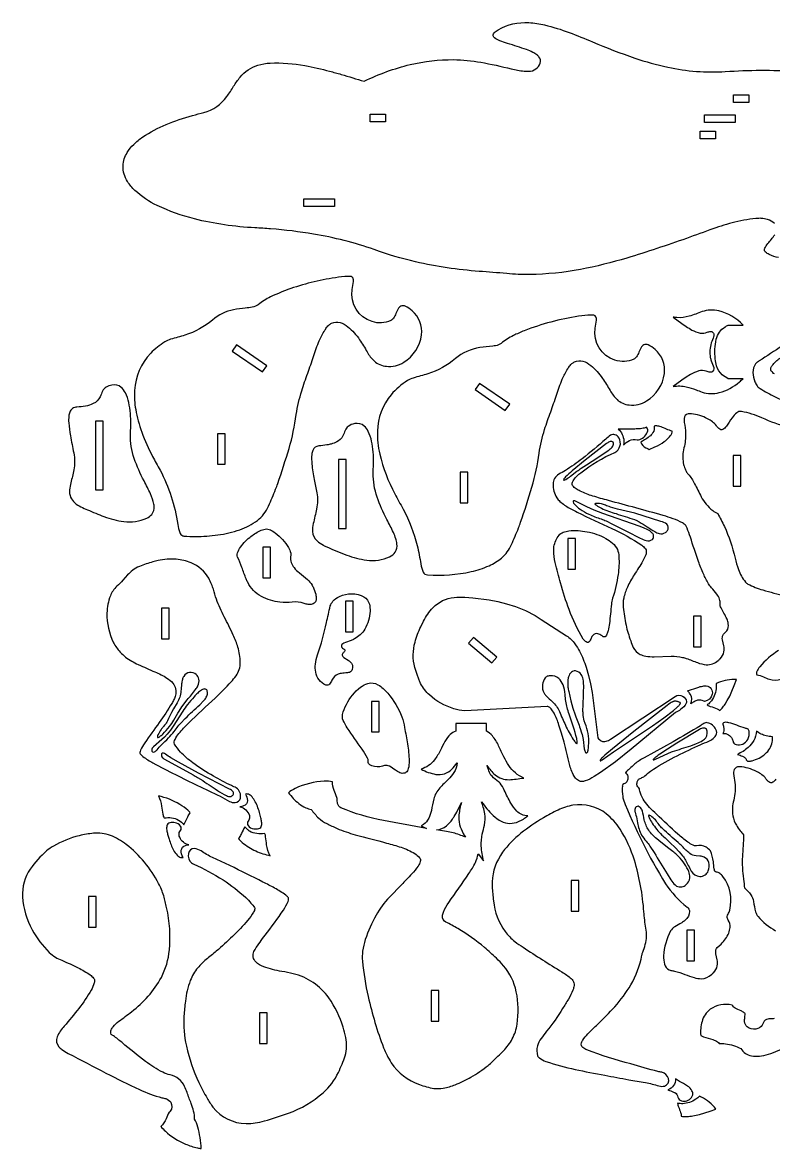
# Model space of a CAD drawing. Extents: x 18.1 to 81.3, y 11.9 to 64.7.
# Drawn here: x 18.06 to 42.56, y 11.93 to 48.66 of the extents above; entities that cross this region are included whole.
import ezdxf

# ---------------------------------------------------------------- set-up
doc = ezdxf.new("R2010")
doc.units = 0
doc.header["$MEASUREMENT"] = 0
doc.layers.get('0').update_dxf_attribs({"linetype": 'CONTINUOUS'})

msp = doc.modelspace()

# ---------------------------------------------------------------- linework, layer by layer
for points in [[(42.596, 42.104, 0.124217), (42.363, 42.231, 0.045844), (42.161, 42.27, 0.03225), (42.083, 42.271, 0.046025), (41.302, 42.146, 0.024282), (40.588, 41.931, 0.002034), (39.724, 41.617, -0.011865), (37.782, 40.977, -0.02595), (36.27, 40.604, -0.041116), (34.613, 40.437, -0.027392), (33.861, 40.468, 0.006425), (32.96, 40.54, -0.036475), (30.888, 40.85, -0.03226), (29.54, 41.254, 0.042443), (27.557, 41.757, 0.022581), (26.158, 41.928, 0.007263), (25.647, 41.962, -0.048878), (23.673, 42.252, -0.046852), (22.461, 42.688, -0.076476), (21.731, 43.183, -0.057339), (21.488, 43.472, -0.148204), (21.344, 43.984, -0.136588), (21.48, 44.418, -0.06527), (21.691, 44.681, -0.047104), (21.99, 44.927, -0.050602), (22.751, 45.332, -0.030854), (23.614, 45.627, -0.005833), (23.98, 45.726, 0.173152), (24.729, 46.244, 0.019615), (24.951, 46.581, -0.028709), (25.159, 46.877, -0.14828), (25.739, 47.265, -0.062568), (26.146, 47.338, -0.055794), (27.276, 47.255, -0.022927), (28.08, 47.073, -0.00608), (28.459, 46.967, -0.000652), (29.208, 46.744, -0.054496), (30.712, 47.289, -0.059248), (32.124, 47.448, -0.037564), (33.013, 47.362, -0.019111), (34.007, 47.147, 0.031811), (34.423, 47.076, 0.02051), (34.577, 47.068, 0.319528), (34.953, 47.339, 0.266374), (34.908, 47.541, 0.067307), (34.84, 47.606, 0.048719), (34.711, 47.686, 0.035757), (34.509, 47.775, 0.008485), (33.886, 47.976, -0.011395), (33.633, 48.065, -0.077706), (33.462, 48.162, -0.233752), (33.416, 48.255, -0.166477), (33.449, 48.326, -0.069672), (33.578, 48.426, -0.145957), (34.582, 48.656, -0.04794), (35.096, 48.58, -0.031823), (35.897, 48.333, -0.010841), (36.658, 48.028, 0.016842), (38.037, 47.499, 0.026706), (39.114, 47.201, 0.067088), (40.99, 47.059, -0.032685), (43.297, 47.071, -0.04507)], [(42.729, 40.991, -0.074183), (42.417, 41.094, -0.043802), (42.304, 41.167, -0.274695), (42.268, 41.258, -0.060092), (42.276, 41.293, -0.077754), (42.374, 41.445, 0.02763), (42.605, 41.734, 0.092193)], [(42.841, 38.11, -0.002371), (42.095, 37.617, 0.013297), (41.995, 37.545, 0.084841), (41.974, 37.521, 0.148206), (41.891, 37.244, 0.109358), (41.955, 36.935, -0.01257), (42.025, 36.81, 0.085843), (42.067, 36.763, 0.036842), (42.554, 36.481, 0.002365), (43.07, 36.233, -0.017758)], [(42.597, 37.193, -0.079079), (42.489, 37.288, -0.25982), (42.477, 37.392, -0.079819), (42.519, 37.471, -0.0556), (42.766, 37.713, -0.030559)], [(43.068, 35.443, -0.038351), (42.181, 35.762, 0.054843), (41.517, 35.971, 0.20455), (41.361, 35.93, 0.084397), (41.209, 35.764, -0.009797), (41.024, 35.488, -0.111572), (40.912, 35.384, -0.324601), (40.777, 35.412, -0.032168), (40.7, 35.507, 0.10125), (40.411, 35.732, 0.093321), (39.883, 35.892, 0.050285), (39.774, 35.89, 0.332717), (39.646, 35.738, 0.061128), (39.652, 35.612, -0.02554), (39.694, 35.262, -0.077396), (39.64, 34.78, 0.108714), (39.619, 34.287, 0.030662), (39.645, 34.186, 0.005618), (39.711, 34.021, 0.089569), (39.781, 33.923, -0.061549), (39.989, 33.613, 0.001149), (40.202, 33.187, 0.104939), (40.579, 32.739, 0.04266), (40.741, 32.638, -0.018674), (40.959, 32.222, -0.052984), (41.306, 31.186, 0.022787), (41.415, 30.819, 0.081037), (41.648, 30.403, 0.11254), (41.729, 30.341, 0.051798), (42.215, 30.148, 0.006146), (42.942, 29.949, 0.000421)], [(42.727, 28.167, 0.078884), (42.114, 27.641, 0.061034), (42.02, 27.487, 0.20757), (42.017, 27.382, -0.051375), (42.233, 27.309, 0.035339), (42.431, 27.234, 0.144851), (42.804, 27.238, -0.064584)], [(42.641, 23.971, -0.099403), (42.536, 23.871, -0.318601), (42.408, 23.884, -0.072566), (42.345, 23.954, 0.106226), (42.069, 24.193, 0.093937), (41.53, 24.372, 0.052461), (41.391, 24.373, 0.303993), (41.266, 24.243, 0.07106), (41.262, 24.157, 0.003072), (41.302, 23.864, -0.093042), (41.264, 23.292, 0.111206), (41.235, 22.779, 0.090177), (41.353, 22.471, 0.03349), (41.477, 22.291, 0.012826), (41.588, 22.157, -0.005191), (41.547, 21.439, 0.040362), (41.562, 20.906), (41.596, 20.621, -0.013848), (41.612, 20.432, -0.052714), (41.824, 20.2, -0.115154), (41.91, 19.986, 0.034638), (41.98, 19.648, 0.087014), (42.057, 19.496, 0.089508), (42.628, 19.029, 0.007521)], [(42.585, 16.163, -0.154666), (42.514, 16.152, 0.061744), (42.378, 16.147, 0.243898), (42.234, 16.036, -0.042741), (42.196, 15.951, -0.213098), (41.984, 15.822, -0.205078), (41.704, 15.892, -0.206613), (41.619, 16.068, -0.035686), (41.619, 16.128, -0.018749), (41.637, 16.281, 0.104793), (41.635, 16.322, 0.100775), (41.605, 16.354, 0.067328), (41.503, 16.412, -0.039797), (41.308, 16.508, -0.100714), (41.209, 16.603, 0.220677), (40.499, 16.465, 0.16503), (40.23, 16.069, 0.090455), (40.189, 15.609, 0.037936), (40.278, 15.572, 0.016012), (40.583, 15.477, -0.085583), (40.735, 15.402, -0.054182), (40.787, 15.351, -0.054918), (40.998, 15.342, -0.086615), (41.498, 15.185, 0.220653), (41.843, 14.948, 0.078701), (42.1, 14.939, 0.050032), (42.396, 15, 0.06409), (43.023, 15.285, 0.047462)]]:
    msp.add_lwpolyline(points, format="xyb")
for points in [[(41.756, 46.046), (41.256, 46.046), (41.256, 46.296), (41.756, 46.296)], [(29.903, 45.419), (29.403, 45.419), (29.403, 45.669), (29.903, 45.669)], [(41.312, 45.403), (40.312, 45.403), (40.312, 45.653), (41.312, 45.653)], [(40.673, 44.86), (40.173, 44.86), (40.173, 45.11), (40.673, 45.11)], [(28.243, 42.653), (27.243, 42.653), (27.243, 42.903), (28.243, 42.903)], [(26.032, 37.464), (25.046, 38.148), (24.904, 37.943), (25.889, 37.259)], [(33.956, 36.204), (32.97, 36.888), (32.828, 36.683), (33.813, 35.999)], [(20.697, 35.659), (20.447, 35.659), (20.447, 33.409), (20.697, 33.409)], [(24.669, 35.246), (24.419, 35.246), (24.419, 34.246), (24.669, 34.246)], [(41.491, 34.535), (41.241, 34.535), (41.241, 33.535), (41.491, 33.535)], [(28.621, 34.399), (28.371, 34.399), (28.371, 32.149), (28.621, 32.149)], [(32.593, 33.986), (32.343, 33.986), (32.343, 32.986), (32.593, 32.986)], [(36.108, 31.829), (35.858, 31.829), (35.858, 30.829), (36.108, 30.829)], [(26.154, 31.542), (25.904, 31.542), (25.904, 30.542), (26.154, 30.542)], [(28.846, 29.778), (28.596, 29.778), (28.596, 28.778), (28.846, 28.778)], [(22.847, 29.556), (22.597, 29.556), (22.597, 28.556), (22.847, 28.556)], [(39.948, 28.291), (40.198, 28.291), (40.198, 29.291), (39.948, 29.291)], [(32.773, 28.6), (32.612, 28.409), (33.378, 27.766), (33.539, 27.958)], [(29.697, 26.513), (29.447, 26.513), (29.447, 25.513), (29.697, 25.513)], [(37.34, 24.861), (38.613, 25.714), (38.989, 25.98), (39.295, 26.214), (39.408, 26.31), (39.451, 26.352), (39.469, 26.37), (39.485, 26.388), (39.498, 26.404), (39.504, 26.412), (39.509, 26.419), (39.513, 26.426), (39.517, 26.432), (39.519, 26.435), (39.52, 26.438), (39.521, 26.441), (39.522, 26.444), (39.523, 26.447), (39.524, 26.449), (39.524, 26.452), (39.524, 26.453), (39.524, 26.454), (39.525, 26.455), (39.525, 26.457), (39.525, 26.458), (39.524, 26.459), (39.524, 26.46), (39.524, 26.461), (39.524, 26.462), (39.524, 26.463), (39.523, 26.464), (39.523, 26.465), (39.523, 26.466), (39.522, 26.467), (39.522, 26.467), (39.521, 26.468), (39.521, 26.469), (39.52, 26.47), (39.519, 26.471), (39.518, 26.471), (39.518, 26.472), (39.517, 26.473), (39.516, 26.473), (39.515, 26.474), (39.514, 26.474), (39.513, 26.475), (39.48, 26.491), (39.464, 26.497), (39.448, 26.502), (39.433, 26.507), (39.419, 26.511), (39.405, 26.513), (39.391, 26.516), (39.377, 26.517), (39.364, 26.517), (39.351, 26.517), (39.339, 26.516), (39.326, 26.514), (39.314, 26.512), (39.302, 26.509), (39.29, 26.505), (39.278, 26.501), (39.267, 26.496), (39.255, 26.491), (39.243, 26.485), (39.22, 26.471), (39.196, 26.456), (39.147, 26.419), (39.094, 26.376), (38.007, 25.524), (37.307, 24.963), (37.061, 24.755), (36.983, 24.684), (36.956, 24.657), (36.947, 24.647), (36.943, 24.642), (36.94, 24.638), (36.921, 24.611), (36.914, 24.6), (36.909, 24.591), (36.907, 24.587), (36.906, 24.584), (36.906, 24.582), (36.905, 24.581), (36.905, 24.58), (36.905, 24.579), (36.905, 24.579), (36.905, 24.578), (36.905, 24.577), (36.905, 24.577), (36.905, 24.576), (36.905, 24.576), (36.905, 24.576), (36.905, 24.576), (36.905, 24.575), (36.905, 24.575), (36.905, 24.575), (36.905, 24.575), (36.905, 24.575), (36.905, 24.574), (36.905, 24.574), (36.905, 24.574), (36.905, 24.574), (36.905, 24.574), (36.905, 24.574), (36.906, 24.574), (36.906, 24.573), (36.906, 24.573), (36.906, 24.573), (36.906, 24.573), (36.906, 24.573), (36.906, 24.573), (36.907, 24.573), (36.907, 24.573), (36.907, 24.573), (36.907, 24.573), (36.907, 24.572), (36.907, 24.572), (36.908, 24.572), (36.908, 24.572), (36.908, 24.572), (36.908, 24.572), (36.909, 24.572), (36.909, 24.572), (36.91, 24.572), (36.91, 24.572), (36.911, 24.572), (36.911, 24.572), (36.913, 24.572), (36.914, 24.573), (36.915, 24.573), (36.918, 24.574), (36.922, 24.575), (36.926, 24.577), (36.93, 24.579), (36.939, 24.584), (36.95, 24.591), (36.976, 24.607)], [(36.215, 20.665), (35.965, 20.665), (35.965, 19.665), (36.215, 19.665)], [(20.471, 20.142), (20.221, 20.142), (20.221, 19.142), (20.471, 19.142)], [(39.731, 18.047), (39.981, 18.047), (39.981, 19.047), (39.731, 19.047)], [(31.397, 16.074), (31.647, 16.074), (31.647, 17.074), (31.397, 17.074)], [(25.792, 15.352), (26.042, 15.352), (26.042, 16.352), (25.792, 16.352)]]:
    msp.add_lwpolyline(points, close=True)
for points in [[(23.195, 32.025, 0.200886), (23.29, 31.914, 0.076412), (23.329, 31.904, 0.026755), (23.709, 31.891, 0.031829), (24.436, 31.942, 0.044863), (25.149, 32.112, 0.078024), (25.728, 32.417, 0.12708), (26.09, 32.885, 0.011734), (26.321, 33.431, 0.012041), (26.388, 33.615, 0.009974), (26.759, 34.766, 0.037518), (26.993, 35.872, -0.03828), (27.172, 36.642, -0.018642), (27.369, 37.219, 0.01105), (27.555, 37.767, -0.021345), (27.746, 38.279, -0.032432), (27.924, 38.62, -0.016407), (27.999, 38.733, -0.075549), (28.057, 38.79, -0.031413), (28.148, 38.851, -0.190146), (28.422, 38.872, -0.097804), (28.677, 38.732, -0.0654), (29.061, 38.31, -0.027877), (29.305, 37.913, 0.072236), (29.532, 37.618, 0.162602), (29.933, 37.443, 0.171114), (30.498, 37.574, 0.224878), (31.08, 38.47, 0.249742), (30.775, 39.251, 0.087307), (30.546, 39.406, 0.129506), (30.437, 39.416, 0.198523), (30.33, 39.338, 0.058323), (30.246, 39.166, -0.036337), (30.167, 39.012, -0.123285), (30.08, 38.936, -0.187919), (29.465, 38.902, -0.376074), (28.82, 39.946, 0.010684), (28.859, 40.211, 0.136395), (28.846, 40.322, 0.213776), (28.781, 40.37, 0.084222), (28.679, 40.376, 0.036422), (28.269, 40.333, 0.047633), (26.717, 39.945, 0.024408), (26.151, 39.707, 0.054445), (25.755, 39.453, -0.112432), (25.557, 39.373, -0.026489), (25.33, 39.344, 0.024351), (24.949, 39.291, 0.125908), (24.26, 38.954, -0.100067), (23.361, 38.459, -0.006358), (22.896, 38.324, 0.053921), (22.705, 38.245, 0.054696), (22.245, 37.869, 0.179232), (21.72, 36.654, 0.062305), (21.756, 36.034, 0.045775), (21.954, 35.295, 0.035532), (22.305, 34.502, 0.007187), (22.55, 34.059, -0.086118), (23.126, 32.288, 0.057519)], [(31.277, 30.643, 0.072264), (32.702, 30.745, 0.047752), (33.285, 30.937, 0.06489), (33.692, 31.189, 0.117509), (34.014, 31.625, 0.011733), (34.245, 32.171, 0.012041), (34.312, 32.355, 0.009974), (34.683, 33.506, 0.037518), (34.917, 34.612, -0.03828), (35.096, 35.382, -0.018642), (35.293, 35.959, 0.01105), (35.48, 36.507, -0.021345), (35.671, 37.019, -0.032432), (35.848, 37.36, -0.016407), (35.924, 37.473, -0.075549), (35.982, 37.53, -0.031412), (36.072, 37.591, -0.190146), (36.346, 37.612, -0.097804), (36.601, 37.472, -0.0654), (36.985, 37.05, -0.027877), (37.229, 36.653, 0.072236), (37.457, 36.358, 0.162602), (37.857, 36.183, 0.171114), (38.422, 36.314, 0.224878), (39.004, 37.21, 0.249742), (38.699, 37.991, 0.087307), (38.47, 38.146, 0.129506), (38.362, 38.156, 0.198523), (38.254, 38.078, 0.058323), (38.171, 37.906, -0.036337), (38.092, 37.752, -0.123285), (38.004, 37.676, -0.187919), (37.39, 37.642, -0.376074), (36.745, 38.686, 0.010686), (36.784, 38.951, 0.136396), (36.77, 39.062, 0.213824), (36.705, 39.11, 0.083514), (36.603, 39.116, 0.033908), (36.205, 39.075, 0.055866), (34.426, 38.603, 0.018654), (34.075, 38.447, 0.051091), (33.676, 38.191, -0.102337), (33.497, 38.116, -0.032699), (33.403, 38.1, 0.005922), (32.985, 38.052, 0.141126), (32.184, 37.694, -0.099822), (31.285, 37.199, -0.003605), (30.808, 37.061, 0.065096), (30.622, 36.98, 0.071007), (30.088, 36.518, 0.170934), (29.642, 35.333, 0.068485), (29.718, 34.577, 0.061559), (30.206, 33.285, 0.006901), (30.481, 32.785, -0.062354), (30.937, 31.593, -0.024925), (31.056, 30.995, 0.073836), (31.134, 30.732, 0.296769)], [(41.572, 38.79, 0.137943), (40.777, 39.25, 0.136391), (40.233, 39.229, -0.024003), (39.81, 39.078, -0.085593), (39.411, 39.031, -0.030999), (39.288, 39.048), (39.569, 38.841), (39.712, 38.743, 0.015448), (39.903, 38.627, 0.069506), (40.168, 38.529, 0.147107), (40.403, 38.558, -0.043052), (40.506, 38.584, -0.27528), (40.591, 38.541, -0.187502), (40.618, 38.452, -0.049468), (40.609, 38.408, -0.007301), (40.531, 38.207, 0.124075), (40.501, 37.731, 0.034634), (40.53, 37.624, -0.016518), (40.615, 37.405, -0.346), (40.548, 37.254, -0.153192), (40.496, 37.249, -0.060351), (40.368, 37.286, 0.154572), (40.123, 37.291, 0.066398), (39.854, 37.175), (39.712, 37.088), (39.569, 36.989), (39.288, 36.783, -0.107399), (39.717, 36.774, -0.034372), (40.035, 36.678, 0.005505), (40.233, 36.602, 0.144527), (40.791, 36.586, 0.114737), (41.454, 36.935, 0.021255), (41.568, 37.04), (41.087, 37.04, -0.057293), (40.888, 37.17, -0.143922), (40.707, 37.456, -0.051345), (40.662, 37.686, -0.080462), (40.695, 38.326, -0.199468), (40.981, 38.728, -0.022347), (41.087, 38.79)], [(20.976, 36.833, 0.086175), (20.793, 36.765, 0.128122), (20.677, 36.638, 0.017154), (20.596, 36.449, -0.183706), (20.369, 36.225, -0.066052), (20.114, 36.146, -0.02012), (19.84, 36.112, 0.104146), (19.698, 36.067, 0.16671), (19.605, 35.95, 0.077125), (19.574, 35.818, 0.046198), (19.572, 35.602, 0.026648), (19.624, 35.177, 0.004674), (19.734, 34.619, -0.095938), (19.736, 34.062, -0.016064), (19.639, 33.647, 0.026209), (19.597, 33.413, 0.25073), (19.774, 32.987, 0.063427), (19.961, 32.862, 0.031097), (20.181, 32.763, 0.009381), (20.721, 32.544, 0.055542), (21.369, 32.378, 0.135515), (22.116, 32.492, 0.107648), (22.277, 32.614, 0.194451), (22.358, 32.878, 0.035847), (22.35, 32.943, 0.053142), (22.239, 33.279, 0.015176), (22.027, 33.704, -0.034074), (21.707, 34.437, -0.088951), (21.581, 35.223), (21.593, 35.551, 0.055594), (21.529, 36.259, 0.055039), (21.419, 36.578, 0.081176), (21.287, 36.755, 0.24415)], [(28.9, 35.573, 0.11908), (28.687, 35.482, 0.11877), (28.588, 35.353, -0.010392), (28.512, 35.171, -0.158663), (28.316, 34.977, -0.065007), (28.133, 34.907, -0.024484), (27.995, 34.878, -0.010639), (27.732, 34.847, 0.269258), (27.534, 34.702, 0.085131), (27.499, 34.563, 0.051236), (27.503, 34.255, 0.025356), (27.579, 33.75, -0.005611), (27.664, 33.321, -0.09439), (27.657, 32.788, -0.008807), (27.547, 32.313, 0.068768), (27.522, 32.059, 0.193611), (27.674, 31.749, 0.068914), (27.878, 31.605, 0.021036), (27.99, 31.55, 0.007217), (28.64, 31.286, 0.054627), (29.291, 31.118, 0.13562), (30.04, 31.232, 0.134255), (30.222, 31.382, 0.1846), (30.279, 31.651, 0.04074), (30.238, 31.82, 0.031872), (30.163, 32.019, 0.015176), (29.951, 32.444, -0.034073), (29.631, 33.177, -0.08895), (29.505, 33.963), (29.517, 34.291, 0.055589), (29.453, 34.999, 0.055092), (29.343, 35.318, 0.081119), (29.212, 35.495, 0.244052)], [(37.669, 34.873, -0.100406), (37.862, 35.026, -0.189257), (38.118, 35.041, 0.105448), (38.199, 35.056, 0.246141), (38.457, 35.337, 0.247983), (38.423, 35.454, -0.083706), (38.315, 35.421, -0.032798), (38.131, 35.402, -0.01493), (37.942, 35.397), (37.495, 35.398, -0.184184), (37.682, 35.011, -0.079941)], [(38.235, 34.968, 0.227683), (38.398, 34.787, -0.07172), (38.503, 34.73), (38.694, 34.814, 0.041486), (39, 34.99, 0.036401), (39.139, 35.106, 0.093757), (39.24, 35.251, 0.07834), (39.258, 35.33, -0.061288), (39.167, 35.355, -0.013452), (38.977, 35.435, 0.037177), (38.817, 35.489, 0.075458), (38.701, 35.497, 0.040778), (38.666, 35.49, -0.202989), (38.628, 35.28, -0.081375), (38.511, 35.151, -0.03842), (38.353, 35.041, 0.021357)], [(40.82, 27.905, 0.137323), (40.945, 28.129, 0.098673), (40.943, 28.324), (40.899, 28.516, -0.173265), (40.917, 28.684, -0.070371), (40.949, 28.728, 0.059497), (41.038, 28.816, 0.205654), (41.088, 29.044, 0.067934), (41.045, 29.197, 0.036633), (40.945, 29.392, -0.018786), (40.85, 29.559, -0.118597), (40.821, 29.696, 0.084204), (40.805, 29.842, 0.072012), (40.709, 30.015, 0.025323), (40.538, 30.22, -0.045066), (40.445, 30.351, -0.032822), (40.276, 30.671, -0.019656), (40.116, 31.077, -0.009405), (39.85, 31.869, 0.010412), (39.744, 32.164, 0.058026), (39.699, 32.251, 0.089479), (39.595, 32.332, 0.042362), (39.287, 32.472, 0.018038), (38.964, 32.575, 0.005141), (37.176, 33.065, -0.005268), (36.667, 33.21, -0.033686), (36.26, 33.369, -0.019735), (36.123, 33.443, -0.092633), (36.007, 33.551, -0.233453), (35.995, 33.632, -0.100763), (36.043, 33.736, -0.073914), (36.273, 33.972, -0.061878), (37.39, 34.636, 0.414856), (37.524, 35.104, 0.181331), (37.39, 35.213, 0.177887), (37.244, 35.197, 0.016263), (37.092, 35.072, -0.016743), (36.325, 34.428, -0.023858), (35.776, 34.048, -0.004986), (35.557, 33.921, 0.264328), (35.369, 33.602, 0.138882), (35.491, 33.156, 0.06975), (35.596, 33.034, 0.053745), (35.907, 32.817, 0.014856), (36.162, 32.685, 0.010951), (37.285, 32.152, -0.043531), (38.266, 31.603, -0.051754), (38.37, 31.512, -0.205911), (38.412, 31.393, -0.081675), (38.385, 31.268, -0.038406), (38.302, 31.093, -0.010733), (38.017, 30.641, 0.029265), (37.796, 30.241, 0.054829), (37.674, 29.878, 0.070328), (37.657, 29.582, 0.017245), (37.752, 29.002, 0.039657), (37.904, 28.489, 0.015223), (37.985, 28.273, 0.191715), (38.217, 28.044, 0.067685), (38.392, 27.992, 0.045711), (38.671, 27.969), (39.223, 27.984, -0.055827), (39.594, 27.946, -0.022969), (39.716, 27.911, -0.009323), (40.081, 27.777, 0.069327), (40.368, 27.709, 0.202077), (40.753, 27.841, 0.030357)], [(36.151, 34.018, -0.017285), (36.288, 34.119), (36.457, 34.232), (36.834, 34.472), (37.163, 34.695, 0.03608), (37.295, 34.805, 0.231357), (37.342, 34.941, 0.401062), (37.267, 34.992, 0.127949), (37.154, 34.95, 0.026959), (37.112, 34.921), (36.42, 34.379), (35.992, 34.029, 0.019839), (35.777, 33.836, 0.046357), (35.725, 33.769, 0.066275), (35.713, 33.741, 0.27869), (35.718, 33.73, 0.27869), (35.73, 33.73, 0.085642), (35.788, 33.756, 0.028704), (35.941, 33.857)], [(38.65, 31.921, 0.160966), (38.609, 32.002, 0.07263), (38.509, 32.083, 0.045509), (38.32, 32.176), (38.183, 32.225), (36.991, 32.638), (36.716, 32.747), (36.475, 32.856), (36.281, 32.952, 0.010136), (36.108, 33.049, 0.15381), (36.044, 33.06, 0.206077), (36.027, 33.045, 0.206077), (36.026, 33.022, 0.119758), (36.068, 32.944, 0.073325), (36.254, 32.78, 0.041086), (36.54, 32.619, 0.034184), (36.939, 32.463, -0.028592), (37.105, 32.397), (37.312, 32.297), (37.783, 32.051), (38.217, 31.832, 0.032902), (38.409, 31.756, 0.244386), (38.611, 31.798, 0.245288)], [(39.099, 32.082, 0.381878), (39.08, 32.294, 0.158869), (38.882, 32.381), (38.038, 32.657), (37.478, 32.787), (37.241, 32.853, -0.038469), (37.078, 32.913, 0.080632), (36.818, 32.971, 0.02074), (36.762, 32.971, 0.126201), (36.74, 32.961, 0.209531), (36.738, 32.949, 0.209531), (36.744, 32.939, 0.069833), (36.783, 32.908, 0.03583), (36.947, 32.815, 0.047564), (37.424, 32.637, -0.001125), (38.022, 32.445, -0.027963), (38.082, 32.42), (38.181, 32.368, -0.005573), (38.689, 32.052, 0.085995), (38.833, 31.985, 0.202634), (39.037, 32.02, 0.093177)], [(27.543, 30.244, -0.049125), (27.628, 30.009, -0.06966), (27.642, 29.849, -0.154721), (27.6, 29.737, -0.201842), (27.479, 29.672, -0.076231), (27.387, 29.675, -0.057519), (27.253, 29.709, 0.108014), (26.861, 29.749, -0.051008), (26.461, 29.744, -0.089941), (25.858, 29.931, -0.159094), (25.411, 30.397, -0.018367), (25.359, 30.509, -0.013394), (25.22, 30.884, 0.025648), (25.078, 31.218, -0.133357), (25.069, 31.31, -0.101937), (25.143, 31.496, -0.078666), (25.476, 31.861, -0.058912), (25.803, 32.075, -0.060397), (25.977, 32.133, -0.158098), (26.149, 32.107, -0.051696), (26.306, 32.01, -0.093286), (26.739, 31.527, -0.077457), (26.812, 31.352, -0.090304), (26.81, 31.234, 0.202474), (26.921, 30.875, 0.05362), (27.097, 30.706, -0.010867), (27.357, 30.491, -0.066223), (27.51, 30.307, -0.030922)], [(36.568, 28.481, -0.198391), (36.515, 28.435, -0.209616), (36.451, 28.45, -0.049029), (36.373, 28.518, -0.044545), (36.353, 28.545, -0.046474), (35.896, 29.507, -0.021678), (35.615, 30.376, -0.013911), (35.442, 31.04, -0.049434), (35.395, 31.434, -0.022768), (35.401, 31.561, -0.128508), (35.567, 31.936, -0.128318), (35.703, 32.028, -0.063443), (35.886, 32.075, -0.079199), (36.483, 32.045, -0.076104), (37.092, 31.828, -0.049887), (37.313, 31.672, -0.094349), (37.468, 31.465, -0.085401), (37.518, 31.237, -0.054879), (37.49, 30.646, -0.041241), (37.315, 29.875, 0.045528), (37.276, 29.682, -0.003352), (37.209, 29.056, -0.032609), (37.165, 28.816, -0.024583), (37.129, 28.704, -0.075066), (37.086, 28.633, -0.349101), (37.003, 28.621, 0.054713), (36.861, 28.71, 0.374035), (36.656, 28.65, 0.047318), (36.601, 28.547, -0.021706)], [(22.319, 31.062, 0.034357), (21.876, 30.913, 0.046107), (21.657, 30.789, 0.053455), (21.491, 30.636), (21.338, 30.463, -0.029878), (21.14, 30.268, 0.112674), (20.929, 29.955, 0.0904), (20.819, 29.393, 0.124838), (21.034, 28.427, 0.059256), (21.245, 28.121, 0.079318), (21.625, 27.827, 0.021476), (21.841, 27.715, 0.001858), (22.379, 27.472, -0.047535), (22.775, 27.274, -0.063131), (22.966, 27.11, -0.246516), (23.053, 26.71, -0.054808), (23.003, 26.574, -0.024578), (22.933, 26.446, -0.018419), (22.522, 25.822, 0.002014), (22.049, 25.157, 0.039638), (21.91, 24.919, 0.086903), (21.889, 24.842, 0.172314), (21.905, 24.8, 0.068726), (21.993, 24.715, 0.0409), (22.32, 24.503, 0.005759), (23.049, 24.125, 0.005048), (24.506, 23.415, -0.015725), (24.815, 23.25, 0.125208), (25.001, 23.208, 0.331309), (25.17, 23.356, 0.310077), (25.037, 23.691, 0.0984), (24.955, 23.723, -0.044466), (24.876, 23.762, -0.010279), (24.295, 24.071, -0.027058), (23.617, 24.509, -0.039977), (23.218, 24.857, -0.060092), (23.026, 25.117, -0.174624), (23.014, 25.197, -0.072412), (23.039, 25.273, -0.060812), (23.167, 25.466, -0.03148), (23.484, 25.808, -0.006427), (24.347, 26.62, 0.02209), (24.867, 27.148, 0.0149), (25.031, 27.345, 0.157422), (25.167, 27.785, 0.077802), (25.088, 28.283, 0.036961), (24.938, 28.674, 0.011408), (24.642, 29.27, -0.030383), (24.389, 29.843, -0.025276), (24.291, 30.17, 0.028785), (24.229, 30.332, 0.038808), (24.142, 30.528, 0.161101), (23.562, 31.031, 0.08685), (23.078, 31.147, 0.073912), (22.484, 31.103, 0.017598)], [(28.744, 27.812, -0.338816), (28.817, 27.548, -0.242259), (28.729, 27.459, -0.075638), (28.607, 27.439, 0.03999), (28.422, 27.419, 0.184258), (28.199, 27.266, 0.044413), (28.122, 27.143, -0.035791), (28.077, 27.072, -0.321229), (27.959, 27.043, -0.258806), (27.629, 27.47, -0.073135), (27.62, 27.73, -0.049435), (27.687, 28.033, 0.030692), (27.98, 29.082, -0.002737), (28.103, 29.624, -0.113977), (28.187, 29.776, -0.111246), (28.402, 29.936, -0.237065), (29.203, 29.921, -0.206368), (29.378, 29.681, -0.082083), (29.4, 29.454, -0.112916), (29.233, 28.867, -0.121597), (28.893, 28.551, -0.029838), (28.781, 28.496, -0.006407), (28.545, 28.406, 0.099709), (28.484, 28.363, 0.237423), (28.472, 28.305, 0.266157), (28.56, 28.21, -0.217602), (28.579, 28.19, -0.217602), (28.577, 28.162, -0.071181), (28.517, 28.08, 0.077239), (28.495, 28.038, 0.125075), (28.496, 28.015, 0.170767), (28.549, 27.946), (28.686, 27.856, -0.036059)], [(39.349, 26.676, -0.247839), (39.597, 26.687, -0.25383), (39.724, 26.501, -0.119809), (39.715, 26.451, -0.125984), (39.529, 26.244, -0.036142), (39.37, 26.153), (37.921, 24.949), (37.403, 24.539), (36.921, 24.192), (36.71, 24.059, -0.051843), (36.414, 23.915, -0.06534), (36.304, 23.897, -0.161111), (36.169, 23.947, -0.107918), (36.054, 24.076, -0.047254), (35.96, 24.279, -0.014945), (35.905, 24.462, -0.00173), (35.728, 25.184), (35.649, 25.472), (35.564, 25.741, 0.038156), (35.404, 26.125, 0.049494), (35.304, 26.274, 0.099062), (35.221, 26.337, 0.075717), (35.183, 26.347), (32.49, 26.2, -0.059257), (32.132, 26.272, -0.107454), (31.339, 26.721, -0.087247), (31.049, 27.096, -0.027978), (31.001, 27.207), (30.925, 27.422), (30.865, 27.621, -0.139063), (30.868, 28.443, -0.042858), (31.055, 28.948), (31.142, 29.124, -0.070346), (31.455, 29.57, -0.177916), (32.143, 29.903, -0.042195), (32.498, 29.91), (32.75, 29.889), (33.289, 29.821), (33.57, 29.768), (33.856, 29.698), (34.142, 29.608, -0.066472), (34.986, 29.183), (35.809, 28.651, -0.088207), (36.085, 28.386, -0.06549), (36.353, 27.89, -0.018452), (36.446, 27.632), (36.523, 27.359), (36.588, 27.08), (36.642, 26.799), (36.834, 25.321, 0.109935), (36.939, 25.224, 0.206524), (37.106, 25.212, 0.070782), (37.24, 25.276)], [(23.729, 27.392, 0.220582), (23.511, 27.455, 0.220582), (23.322, 27.328, 0.076869), (23.277, 27.223, 0.040193), (23.251, 27.081, 0.006933), (23.233, 26.848, -0.106903), (23.107, 26.464), (22.987, 26.27), (22.924, 26.154, 0.006185), (22.792, 25.879, -0.031519), (22.738, 25.781, -0.064938), (22.656, 25.686, 0.034461), (22.583, 25.595, 0.048078), (22.483, 25.424, 0.099319), (22.462, 25.354, 0.302152), (22.47, 25.336, 0.302152), (22.491, 25.336, 0.073932), (22.542, 25.366, 0.032974), (22.638, 25.445, 0.040174), (22.858, 25.69, 0.025637), (23.001, 25.897, 0.002894), (23.174, 26.198), (23.264, 26.335), (23.436, 26.56, 0.007921), (23.708, 26.898, 0.045852), (23.786, 27.019, 0.166064), (23.819, 27.236, 0.161908)], [(35.21, 27.339, 0.159589), (35.118, 27.279, 0.143805), (35.029, 27.06, 0.162813), (35.079, 26.778, 0.05086), (35.146, 26.691, 0.01829), (35.35, 26.501, -0.101525), (35.576, 26.18, 0.005634), (35.775, 25.733, 0.036091), (36.031, 25.271, 0.012838), (36.107, 25.163, 0.133535), (36.144, 25.136, 0.353228), (36.157, 25.142, 0.100847), (36.162, 25.157, 0.053732), (36.144, 25.3, 0.022882), (35.895, 26.098, -0.046664), (35.784, 26.521, -0.025183), (35.767, 26.738, 0.060965), (35.696, 27.054, 0.109069), (35.555, 27.261, 0.208387), (35.284, 27.35, 0.039093)], [(35.88, 26.838), (35.952, 26.526), (36.014, 26.292), (36.088, 26.068, -0.006595), (36.259, 25.627), (36.302, 25.49, -0.02971), (36.35, 25.27), (36.389, 24.96, 0.113827), (36.432, 24.846, 0.239695), (36.46, 24.831, 0.239695), (36.488, 24.845, 0.113272), (36.521, 24.941, 0.027645), (36.53, 25.023), (36.537, 25.197, 0.065154), (36.493, 25.547, 0.025745), (36.39, 25.877, -0.059292), (36.351, 26.112, -0.018807), (36.346, 26.255, 0.004276), (36.371, 26.95, 0.052916), (36.348, 27.242, 0.092919), (36.286, 27.39, 0.195249), (36.104, 27.506, 0.283974), (35.935, 27.43, 0.106316), (35.868, 27.277, 0.08611), (35.857, 26.974, 0.026517)], [(40.689, 27.084, -0.085032), (40.69, 26.923, -0.137537), (40.5, 26.484, -0.06306), (40.403, 26.396, 0.053782), (40.501, 26.348, -0.022908), (40.722, 26.268, -0.067687), (40.805, 26.214, 0.073276), (40.884, 26.288, 0.031579), (40.982, 26.421), (41.055, 26.54), (41.132, 26.682), (41.208, 26.845), (41.283, 27.027), (41.354, 27.228, 0.094514), (40.767, 27.124, 0.038183)], [(23.66, 26.662, 0.018458), (23.445, 26.409, 0.019926), (23.289, 26.194), (22.98, 25.704, -0.036411), (22.786, 25.445), (22.693, 25.346), (22.606, 25.263), (22.335, 25.03, 0.171816), (22.279, 24.925, 0.300361), (22.304, 24.863, 0.245718), (22.364, 24.863, 0.121854), (22.453, 24.934, -0.029427), (22.594, 25.091, 0.009365), (22.825, 25.319, 0.02331), (23.006, 25.526), (23.104, 25.656, -0.02782), (23.223, 25.803), (23.37, 25.956, 0.001221), (23.845, 26.404), (23.971, 26.534, 0.042352), (24.059, 26.646, 0.178882), (24.097, 26.789, 0.145073), (24.071, 26.885, 0.31827), (23.986, 26.915, 0.09456), (23.897, 26.876, 0.046766), (23.778, 26.782, 0.021838)], [(30.535, 24.173, -0.182297), (30.374, 24.184, -0.058405), (30.228, 24.27, 0.040366), (30.034, 24.394, 0.15103), (29.875, 24.42, 0.053773), (29.81, 24.402, -0.16086), (29.461, 24.404, -0.11046), (29.368, 24.462, -0.250521), (29.34, 24.574, 0.12641), (29.318, 24.66, 0.046331), (29.138, 24.955, -0.012565), (28.658, 25.649, -0.021772), (28.519, 25.891, -0.14709), (28.506, 26.08, -0.071193), (28.629, 26.412, -0.106611), (29.089, 26.975, -0.084898), (29.33, 27.099, -0.207547), (29.659, 27.055, -0.08451), (29.979, 26.777, -0.08004), (30.439, 26.008, -0.055583), (30.526, 25.658, -0.002505), (30.622, 25.123, -0.029919), (30.677, 24.569, -0.05911), (30.649, 24.317, -0.166438), (30.573, 24.192, -0.078491)], [(39.862, 26.434, 0.268734), (39.846, 26.752, 0.067995), (39.759, 26.855), (40.09, 26.967, -0.029179), (40.257, 27.012, -0.082045), (40.37, 27.021, -0.207215), (40.532, 26.926, -0.206694), (40.56, 26.742, -0.322961), (40.314, 26.512, -0.134113), (40.287, 26.521, 0.213996), (40.087, 26.547, 0.054841), (39.975, 26.502, 0.031515)], [(32.924, 21.538), (33.105, 21.308, -0.047466), (33.028, 21.79, -0.069507), (33.063, 22.185, 0.004696), (33.135, 22.474, 0.090947), (33.142, 22.848, 0.038542), (33.094, 23.058, 0.018074), (33.033, 23.239, 0.041361), (33.416, 22.791, 0.067443), (33.679, 22.6, 0.228131), (34.245, 22.591, 0.068525), (34.545, 22.776, -0.184871), (34.187, 22.934, -0.072982), (33.991, 23.192, -0.014603), (33.781, 23.615, 0.05923), (33.643, 23.841, 0.047501), (33.593, 23.889, -0.031621), (33.38, 24.068, -0.119704), (33.274, 24.241, -0.028353), (33.248, 24.333, 0.055356), (33.213, 24.418, 0.071376), (33.481, 24.115, 0.177098), (33.936, 23.957, 0.038151), (34.167, 23.977, -0.009878), (34.413, 24.009, -0.142485), (33.928, 24.422, -0.035382), (33.768, 24.698, -0.005435), (33.596, 25.067, 0.068287), (33.392, 25.386, 0.081012), (33.198, 25.541), (33.198, 25.791), (32.198, 25.791), (32.198, 25.541, 0.107476), (32.019, 25.435, 0.079915), (31.845, 25.208, 0.014157), (31.696, 24.917, -0.03785), (31.5, 24.601, -0.15392), (31.068, 24.3, 0.08373), (31.549, 24.131, 0.238411), (32.073, 24.297, 0.033422), (32.24, 24.502, -0.123904), (32.134, 24.188, -0.052927), (31.951, 23.967, 0.018995), (31.681, 23.688, 0.043715), (31.552, 23.512, 0.068535), (31.482, 23.33, -0.001657), (31.401, 22.951, -0.044438), (31.313, 22.697, -0.117009), (31.143, 22.492, -0.043207), (31.072, 22.45, 0.029412), (31.243, 22.369, -0.001132), (29.839, 22.624, -0.051375), (28.45, 23.036, -0.216637), (28.342, 23.177, -0.058203), (28.327, 23.339, 0.119445), (28.322, 23.368, 0.144759), (28.312, 23.378, 0.020149), (28.227, 23.601, -0.092243), (28.175, 23.892, 0.053034), (27.908, 23.907, 0.101228), (26.956, 23.67, 0.052085), (26.737, 23.532, 0.062603), (27.078, 23.181, 0.050072), (27.301, 23.042, 0.062371), (27.48, 22.984, 0.045274), (27.725, 22.706, 0.069281), (27.988, 22.528, 0.011795), (28.326, 22.367, 0.032486), (28.917, 22.163, 0.002835), (29.939, 21.891, -0.010992), (30.414, 21.751, -0.05829), (30.857, 21.546, -0.061287), (31.018, 21.412, -0.253414), (31.039, 21.288, -0.083193), (30.967, 21.139, -0.045078), (30.761, 20.881, 0.003996), (30.423, 20.526), (30.031, 20.12, 0.066492), (29.6, 19.54, 0.047324), (29.246, 18.742, 0.0399), (29.159, 18.364, 0.055947), (29.152, 18.038, 0.033127), (29.34, 16.881, 0.036493), (29.842, 15.211, 0.050884), (30.091, 14.723, 0.161788), (31.009, 14.011, 0.04642), (31.484, 13.886, 0.081587), (31.789, 13.893, 0.051306), (32.181, 14.006, 0.041329), (32.69, 14.254, 0.039477), (33.253, 14.636, 0.020024), (33.395, 14.764, 0.008726), (33.751, 15.108, 0.066318), (34.042, 15.503, 0.084457), (34.198, 15.981, 0.088356), (34.172, 17.041, 0.122151), (33.756, 17.887, 0.037722), (33.523, 18.129, 0.008531), (33.134, 18.481, 0.039747), (32.268, 19.101, 0.016859), (31.873, 19.312, -0.316088), (31.765, 19.506, -0.080896), (31.797, 19.637, -0.055309), (31.968, 19.948, 0.002302), (32.624, 20.891, 0.037267), (32.838, 21.257, 0.065658)], [(40.603, 17.661, 0.137455), (40.728, 17.885, 0.098507), (40.726, 18.08), (40.68, 18.279, -0.101695), (40.685, 18.409, -0.119626), (40.729, 18.48), (40.853, 18.594, 0.100999), (41.102, 18.953, 0.062795), (41.15, 19.138, 0.177929), (41.086, 19.375, -0.109709), (41.049, 19.49, -0.177848), (41.078, 19.573, 0.09025), (41.137, 19.704, 0.222833), (40.913, 20.801, 0.076908), (40.809, 20.899, 0.069299), (40.691, 20.944, -0.227183), (40.642, 20.988, -0.076038), (40.626, 21.046, 0.009042), (40.6, 21.28, 0.057838), (40.502, 21.636, 0.053664), (40.361, 21.759, 0.205454), (40.047, 21.799, -0.114219), (39.99, 21.801, -0.055671), (39.936, 21.818, -0.038965), (39.765, 21.921, -0.033227), (39.442, 22.179, -0.006541), (38.749, 22.831, -0.016003), (38.516, 23.049, -0.099884), (38.223, 23.512, -0.048568), (38.187, 23.658, 0.231244), (38.14, 23.721, -0.252126), (38.105, 23.794, -0.076509), (38.124, 23.911, -0.166345), (38.185, 23.982, -0.038194), (38.299, 24.037, 0.084282), (38.363, 24.079, -0.043993), (38.551, 24.234, -0.032949), (39.324, 24.688, -0.012907), (40.094, 25.06, -0.009528), (40.383, 25.184, 0.02886), (40.555, 25.273, 0.104258), (40.683, 25.402, 0.270854), (40.684, 25.597, 0.213898), (40.403, 25.817, 0.198095), (40.287, 25.791, -0.02385), (40.177, 25.717, -0.010079), (39.286, 25.193), (38.338, 24.669, 0.039102), (38.036, 24.469, 0.027309), (37.861, 24.307, 0.017892), (37.74, 24.194, 0.286044), (37.737, 24.178, 0.061549), (37.777, 24.134, -0.198461), (37.814, 23.999, -0.116029), (37.78, 23.889, -0.133519), (37.679, 23.817, 0.223893), (37.632, 23.771, 0.118069), (37.631, 23.743, 0.025292), (37.633, 23.502), (37.647, 23.398, 0.08293), (37.655, 23.328, 0.045036), (39.041, 20.562, 0.084451), (39.741, 19.802, -0.114782), (39.812, 19.713, -0.070709), (39.823, 19.669, -0.234823), (39.673, 19.365, -0.042515), (39.567, 19.291, 0.007958), (39.343, 19.16, 0.107089), (39.205, 19.023, 0.109067), (38.977, 18.208, 0.082183), (39.009, 17.94, 0.198323), (39.159, 17.755, 0.056769), (39.218, 17.733, 0.014583), (39.329, 17.713, -0.041081), (39.672, 17.606, 0.020443), (39.971, 17.498, 0.07527), (40.21, 17.464, 0.172513), (40.535, 17.597, 0.030386)], [(40.91, 25.466, -0.330031), (41.212, 25.286, -0.048828), (41.249, 25.178, 0.232246), (41.339, 25.101, 0.352994), (41.72, 25.273, 0.172106), (41.766, 25.538, 0.201648), (41.715, 25.615, 0.113575), (41.682, 25.624, -0.029143), (41.642, 25.635, -0.010848), (41.361, 25.734, 0.02205), (41.106, 25.814, 0.076776), (40.962, 25.828, 0.294442), (40.912, 25.787, 0.116756), (40.912, 25.765, 0.00889), (40.94, 25.646, -0.186113)], [(39.119, 24.815, -0.021469), (39.271, 24.874, -0.003779), (39.861, 25.065), (40.052, 25.136, 0.03832), (40.248, 25.233, 0.08103), (40.356, 25.326, 0.129698), (40.391, 25.413, 0.130313), (40.39, 25.575, 0.336896), (40.284, 25.643, 0.117059), (40.15, 25.598), (39.411, 25.149), (38.954, 24.856, 0.008833), (38.751, 24.716, 0.054777), (38.657, 24.633, -0.028447), (38.641, 24.612, 0.332159), (38.643, 24.604, 0.200727), (38.662, 24.606, 0.037167), (38.717, 24.626)], [(41.383, 24.784, -0.032605), (41.553, 24.722, -0.079046), (41.641, 24.668, -0.115864), (41.665, 24.628, 0.109667), (41.688, 24.582, 0.217585), (41.75, 24.559, 0.068911), (41.863, 24.576, 0.118723), (42.293, 24.801, 0.166616), (42.517, 25.183, 0.061984), (42.528, 25.358, -0.051723), (42.321, 25.385, -0.053487), (42.162, 25.446, -0.028767), (42.002, 25.54, -0.135275), (41.916, 25.234, -0.077363), (41.733, 25.007, -0.088053)], [(23.625, 24.111, -0.024327), (23.771, 24.033), (23.942, 23.927, 0.005344), (24.491, 23.565), (24.647, 23.473, 0.045224), (24.788, 23.41, 0.100089), (24.842, 23.405, 0.145825), (24.931, 23.458, 0.37418), (24.93, 23.565, 0.109961), (24.82, 23.649), (23.809, 24.169), (23.149, 24.525), (22.902, 24.671, -0.038183), (22.727, 24.795, 0.108495), (22.666, 24.822, 0.296915), (22.602, 24.796, 0.188327), (22.593, 24.754, 0.190847), (22.648, 24.655, 0.048401), (22.691, 24.624)], [(23.327, 22.488, 0.01072), (23.451, 22.75, -0.06643), (23.532, 22.871, 0.080819), (23.459, 22.958, 0.053033), (23.195, 23.15, 0.077448), (22.496, 23.429, -0.072796), (22.602, 23.095, -0.005476), (22.642, 22.827, 0.10903), (22.684, 22.708, -0.171185), (23.154, 22.639, -0.107511)], [(25.149, 23.072, -0.286728), (25.464, 22.786, -0.130011), (25.462, 22.669, -0.098566), (25.422, 22.607, 0.323581), (25.426, 22.462, 0.203071), (25.605, 22.357, 0.100508), (25.776, 22.363, 0.285967), (25.863, 22.466, 0.108038), (25.864, 22.583, 0.019309), (25.839, 22.717), (25.795, 22.885, 0.057407), (25.631, 23.283, 0.065785), (25.519, 23.428, 0.139826), (25.402, 23.489, 0.093525), (25.34, 23.488, -0.115938), (25.399, 23.273, -0.31131), (25.277, 23.1, -0.078326)], [(32.512, 22.081, 0.03435), (32.112, 22.223, 0.021891), (31.897, 22.267), (31.57, 22.316, 0.153184), (31.896, 22.455, 0.066511), (32.085, 22.664, 0.016511), (32.145, 22.754), (32.23, 22.901), (32.383, 23.215, 0.054704), (32.301, 22.813, 0.149869), (32.437, 22.206, 0.019342)], [(36.021, 17.405, -0.175141), (36.056, 17.24, -0.06125), (36.02, 17.095, -0.04072), (35.872, 16.798, -0.010585), (35.679, 16.487, -0.038113), (35.161, 15.749, 0.007716), (34.978, 15.511, 0.075452), (34.861, 15.272, 0.147376), (34.868, 14.944, 0.157413), (34.925, 14.878, 0.069135), (35.14, 14.767, 0.02964), (36.089, 14.504, 0.010077), (37.059, 14.315, -0.002364), (37.839, 14.167, -0.002207), (38.382, 14.075, -0.026505), (38.826, 13.967, 0.138766), (39.01, 13.963, 0.409814), (39.134, 14.204, 0.262087), (38.917, 14.411, -0.010463), (38.788, 14.436, -0.010519), (37.903, 14.682, -0.029807), (36.476, 15.145, -0.061496), (36.345, 15.215, -0.321744), (36.3, 15.377, -0.069025), (36.34, 15.463, -0.041358), (36.5, 15.661, -0.014831), (36.827, 15.978, 0.01675), (37.384, 16.55, 0.048124), (37.909, 17.265, 0.084417), (38.27, 18.228, -0.032697), (38.299, 18.333, 0.005875), (38.379, 18.576, 0.131584), (38.396, 19.116, -0.021792), (38.334, 19.644, 0.054722), (38.025, 21.328, 0.070305), (37.555, 22.346, 0.071767), (37.108, 22.842, 0.213378), (36.021, 23.122, 0.070055), (35.532, 22.968, 0.033093), (35.054, 22.712, 0.031879), (34.324, 22.208, 0.064086), (33.725, 21.589, 0.147799), (33.383, 20.622, 0.023063), (33.384, 20.469, 0.005568), (33.427, 20.003, 0.132774), (33.807, 19.002, 0.069027), (34.128, 18.679, 0.023339), (34.394, 18.488, 0.006209), (35.66, 17.684, -0.032774), (35.965, 17.466, -0.064877)], [(39.751, 20.578, 0.235944), (39.835, 20.818, 0.083468), (39.775, 21.013, 0.093088), (39.411, 21.504, 0.018235), (39.283, 21.615), (39.152, 21.717), (38.884, 21.915), (38.751, 22.023, -0.073003), (38.49, 22.311, -0.085522), (38.345, 22.651, 0.015159), (38.283, 22.931, 0.119772), (38.219, 23.047, 0.159128), (38.143, 23.088, 0.388911), (38.045, 23.016, 0.134735), (38.048, 22.892, 0.014187), (38.075, 22.804, -0.025035), (38.126, 22.552, 0.084417), (38.261, 22.152, 0.056552), (38.406, 21.949, -0.027482), (38.53, 21.788), (38.666, 21.582, 0.001829), (39.091, 20.881), (39.218, 20.687, 0.045346), (39.35, 20.524, 0.051556), (39.4, 20.487, 0.132343), (39.575, 20.46, 0.169722), (39.708, 20.533, 0.013258)], [(40.334, 20.853, 0.139086), (40.433, 20.982, 0.182874), (40.453, 21.258, 0.21479), (40.297, 21.426, 0.085626), (40.164, 21.464), (40.034, 21.471, -0.145055), (39.829, 21.551, -0.045225), (39.704, 21.663, 0.01723), (39.45, 21.906, -0.005373), (38.94, 22.362, -0.03898), (38.829, 22.48, 0.097401), (38.557, 22.778, 0.107389), (38.506, 22.801, 0.524549), (38.489, 22.776, 0.073738), (38.507, 22.72, 0.047097), (38.606, 22.538, 0.053407), (38.921, 22.152, 0.005954), (39.195, 21.9), (39.353, 21.744), (39.487, 21.601), (39.598, 21.473, -0.046088), (39.692, 21.33, 0.00865), (39.876, 20.977, 0.241266), (40.155, 20.801, 0.169121)], [(23.492, 21.833, -0.26094), (23.191, 22.077, -0.162627), (23.178, 22.233, -0.10936), (23.22, 22.303, 0.312829), (23.217, 22.438, 0.195556), (23.038, 22.552, 0.108509), (22.871, 22.55, 0.289447), (22.774, 22.451, 0.124267), (22.77, 22.315, 0.019551), (22.798, 22.181), (22.845, 22.013, 0.046834), (22.989, 21.662, 0.070657), (23.107, 21.494, 0.139763), (23.22, 21.422, 0.132692), (23.299, 21.423, -0.169224), (23.242, 21.653, -0.294305), (23.378, 21.812, -0.073764)], [(25.313, 22.42, 0.027109), (25.205, 22.198, -0.057536), (25.133, 22.071, -0.040877), (25.105, 22.039, 0.056264), (25.231, 21.908, 0.070346), (25.672, 21.632, 0.055325), (26.144, 21.478, -0.080182), (26.027, 21.835, -0.011486), (25.995, 22.097, 0.118619), (25.964, 22.19), (25.957, 22.2, -0.047726), (25.705, 22.2, -0.120682), (25.473, 22.278, -0.042152), (25.391, 22.343, -0.011944)], [(19.134, 18.166, 0.013435), (19.347, 18.064, -0.012729), (19.881, 17.821, -0.033917), (20.27, 17.589, -0.054786), (20.381, 17.485, -0.066137), (20.408, 17.437, -0.143259), (20.403, 17.328, -0.060716), (20.299, 17.088, -0.035564), (19.903, 16.496, -0.017038), (19.42, 15.914, 0.074209), (19.192, 15.57, 0.289608), (19.253, 15.24, 0.054058), (19.344, 15.156, 0.03401), (19.558, 15.023, -0.002046), (20.782, 14.385, 0.009148), (21.876, 13.846, 0.03987), (22.61, 13.582, -0.022234), (22.739, 13.551, -0.15565), (22.897, 13.434, -0.326057), (22.882, 13.144, -0.060908), (22.844, 13.108, 0.026908), (22.747, 12.89, -0.092282), (22.579, 12.646, 0.050719), (22.723, 12.488, 0.084432), (23.381, 12.071, 0.05355), (23.769, 11.944, 0.021431), (23.893, 11.925, 0.058731), (23.779, 12.625, 0.040143), (23.678, 12.886, 0.058462), (23.644, 13.141, 0.028713), (23.567, 13.388, -0.003111), (23.431, 13.75, 0.009645), (23.353, 13.951, 0.223051), (22.882, 14.327, -0.057789), (22.639, 14.413, -0.045751), (22.078, 14.764, -0.016228), (21.311, 15.378, 0.011624), (21.03, 15.603, 0.038411), (20.954, 15.648, -0.191309), (20.959, 15.796, -0.072019), (21.018, 15.896, -0.056297), (21.207, 16.077, 0.004574), (21.623, 16.388, 0.041247), (22.163, 16.89, 0.05896), (22.592, 17.506, 0.096731), (22.854, 18.401, 0.080532), (22.765, 19.783, 0.017702), (22.669, 20.171, 0.050723), (22.502, 20.569, 0.104913), (21.448, 21.847, 0.0734), (20.93, 22.137, 0.111709), (20.382, 22.207, 0.047595), (19.916, 22.129, 0.068492), (19.069, 21.789, 0.041298), (18.846, 21.632, 0.057304), (18.314, 21.039, 0.169315), (18.067, 20.139, 0.116087), (18.38, 19.058, 0.070555), (18.937, 18.322, 0.057139)], [(25.953, 12.822, 0.014999), (26.74, 13.075, 0.092094), (27.869, 13.744, 0.101781), (28.368, 14.407, 0.039554), (28.587, 14.953, 0.124023), (28.609, 15.545, 0.034122), (28.522, 15.881, 0.079683), (28.055, 16.84, 0.179275), (26.897, 17.626, 0.03181), (26.521, 17.698, -0.044819), (25.933, 17.851, -0.086926), (25.672, 18.011, -0.32472), (25.614, 18.353, -0.041387), (25.649, 18.418, -0.023177), (25.983, 18.885, 0.018575), (26.574, 19.703, 0.049023), (26.727, 19.986, 0.070238), (26.745, 20.073, 0.209931), (26.72, 20.127, 0.037499), (26.65, 20.188, 0.036763), (26.289, 20.42, 0.010089), (25.908, 20.618, 0.007278), (24.831, 21.152), (24.259, 21.416, -0.036875), (23.888, 21.632, 0.11674), (23.668, 21.709, 0.380713), (23.476, 21.549, 0.276038), (23.581, 21.239, 0.10299), (23.647, 21.206, -0.034757), (24.605, 20.688, -0.045199), (25.343, 20.109, -0.015897), (25.516, 19.932, -0.013404), (25.634, 19.787, -0.207969), (25.642, 19.74, -0.089008), (25.601, 19.635, -0.04664), (25.41, 19.37, -0.041603), (24.384, 18.362, -0.005569), (24.051, 18.086, 0.038789), (23.782, 17.821, 0.082611), (23.537, 17.405, 0.060596), (23.375, 16.729, 0.007037), (23.329, 16.252, 0.069891), (23.409, 15.268, 0.059064), (23.817, 14.081, 0.020969), (24.085, 13.563, 0.02518), (24.277, 13.271, 0.229918), (25.357, 12.741, 0.07904)], [(39.117, 13.843, 0.092176), (39.168, 13.816, -0.045401), (39.343, 13.747, -0.239644), (39.444, 13.594, 0.264629), (39.556, 13.483, 0.310991), (39.885, 13.586, 0.09211), (39.927, 13.673, 0.193928), (39.9, 13.81, 0.125592), (39.758, 13.963, 0.01813), (39.496, 14.113, -0.035473), (39.368, 14.198, -0.34415)], [(39.431, 13.407, 0.045104), (39.463, 13.279, -0.013967), (39.533, 13.102, -0.102479), (39.549, 12.983, 0.095268), (39.636, 12.966, 0.034308), (39.786, 12.971, 0.017872), (39.981, 13.001), (40.144, 13.037), (40.319, 13.084), (40.5, 13.142), (40.683, 13.211, 0.108215), (40.212, 13.6, 0.029191), (40.144, 13.628, -0.074056), (40.027, 13.53, -0.132469), (39.6, 13.386, -0.079581)]]:
    msp.add_lwpolyline(points, format="xyb", close=True)

doc.saveas('drawing.dxf')
